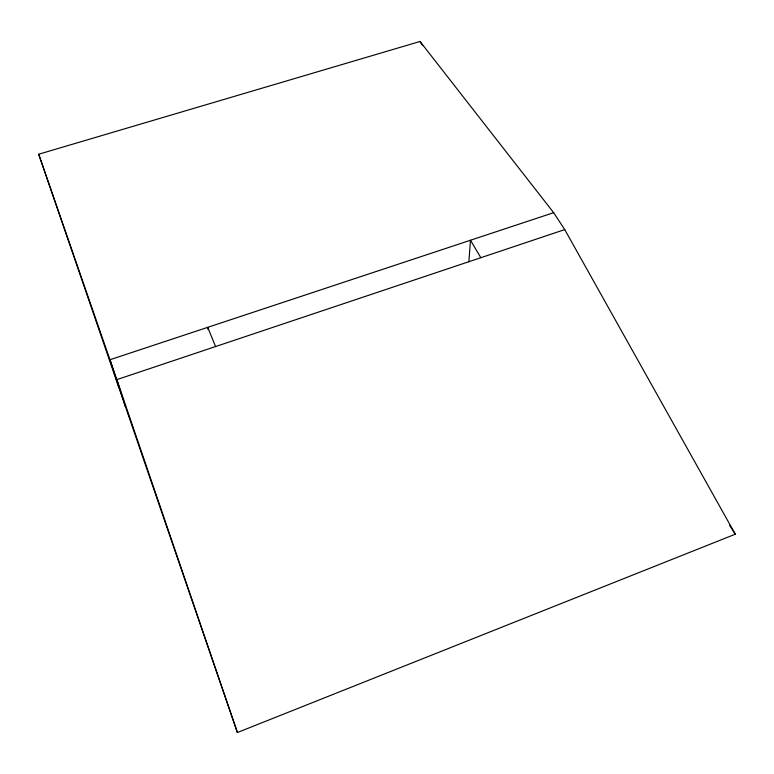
<?xml version="1.0" encoding="UTF-8"?>
<svg xmlns="http://www.w3.org/2000/svg" width="774" height="774" viewBox="0 0 774 774"><rect width="100%" height="100%" fill="white"/><g stroke="black" fill="none" stroke-linecap="round" stroke-linejoin="round"><path stroke-width="1.16" d="M468.87 261.844L470.486 240.25L480.838 257.703M237.405 732.523L735.3 534.205L564.739 229.597L553.652 212.676L420.03 41.477L38.7 154.229L237.405 732.523L116.835 379.628L38.7 154.229M564.739 229.597L116.835 379.628L125.649 407.279M553.652 212.676L109.985 359.736L118.925 387.706M420.03 41.477L422.633 45.54M729.514 525.159L735.3 534.205M215.578 346.558L207.732 327.334L208.196 329.627"/></g></svg>
